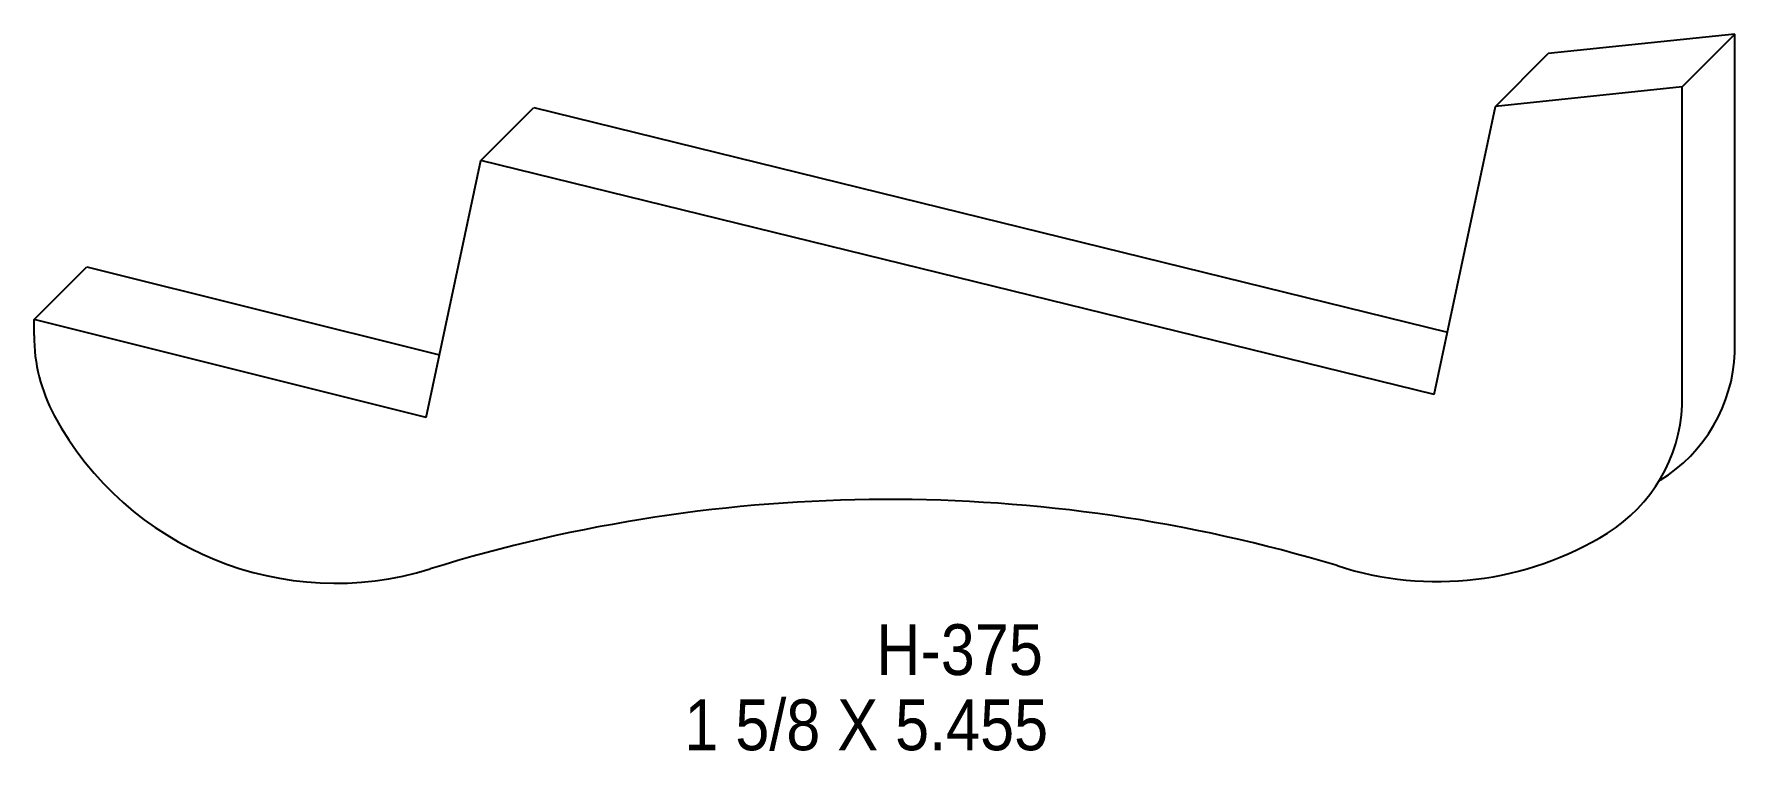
# Model space of a CAD drawing. Extents: x 53.92 to 59.61, y 164.67 to 167.07.
import ezdxf

# ---------------------------------------------------------------- set-up
doc = ezdxf.new("R2010")
doc.units = 0
doc.header["$LTSCALE"] = 5
doc.layers.add('PROFILE', color=7, linetype='CONTINUOUS')
doc.styles.add('TXT', font='TXT', dxfattribs={"height": 3.5})

msp = doc.modelspace()

# ---------------------------------------------------------------- linework, layer by layer
at = {"layer": 'PROFILE', "color": 1, "linetype": 'CONTINUOUS'}
for p, q in [((59.6068, 167.0679), (58.9822, 167.0023)), ((59.4301, 166.8912), (59.6068, 167.0679)), ((59.6068, 166.0028), (59.6068, 167.0679)), ((58.8055, 166.8255), (58.9822, 167.0023)), ((59.4301, 166.8912), (58.8055, 166.8255)), ((59.43, 165.8261), (59.4301, 166.8912)), ((55.4122, 166.6451), (55.5889, 166.8218)), ((55.5889, 166.8218), (58.645, 166.071)), ((58.6006, 165.8618), (58.8055, 166.8255)), ((55.2295, 165.7858), (55.4122, 166.6451)), ((58.6006, 165.8618), (55.4122, 166.6451)), ((53.9176, 166.113), (54.0943, 166.2897)), ((54.0943, 166.2897), (55.2741, 165.9955)), ((55.2295, 165.7858), (53.9176, 166.113)), ((53.9176, 166.06), (53.9176, 166.113))]:
    msp.add_line(p, q, dxfattribs=at)
for centre, major_axis, start_param, end_param in [((54.4808, 166.06), (0, 0.5632), 1.570796, -4.216843), ((59.0776, 166.0257), (0, 0.5297), -2.586665, -1.613954), ((54.9263, 166.3008), (0, 1.0697), -4.216843, -2.841126), ((58.9009, 165.849), (0, 0.5297), -2.586665, -1.613954), ((56.7771, 160.3276), (0, 5.1837), -0.293302, 0.300467), ((58.6108, 166.3169), (0, 1.0802), -3.456868, -2.586665)]:
    msp.add_ellipse(centre, major_axis=major_axis, ratio=1, start_param=start_param, end_param=end_param, dxfattribs=at)

# ---------------------------------------------------------------- texts
at = {"layer": 'PROFILE', "color": 1, "linetype": 'CONTINUOUS', "style": 'TXT', "width": 0.9}
for s, height, p in [('H-375', 0.16996, (56.7348, 164.9241)), ('1 5/8 X 5.455', 0.169956, (56.0926, 164.6725))]:
    msp.add_text(s, height=height, dxfattribs=at).set_placement(p)

doc.saveas('drawing.dxf')
